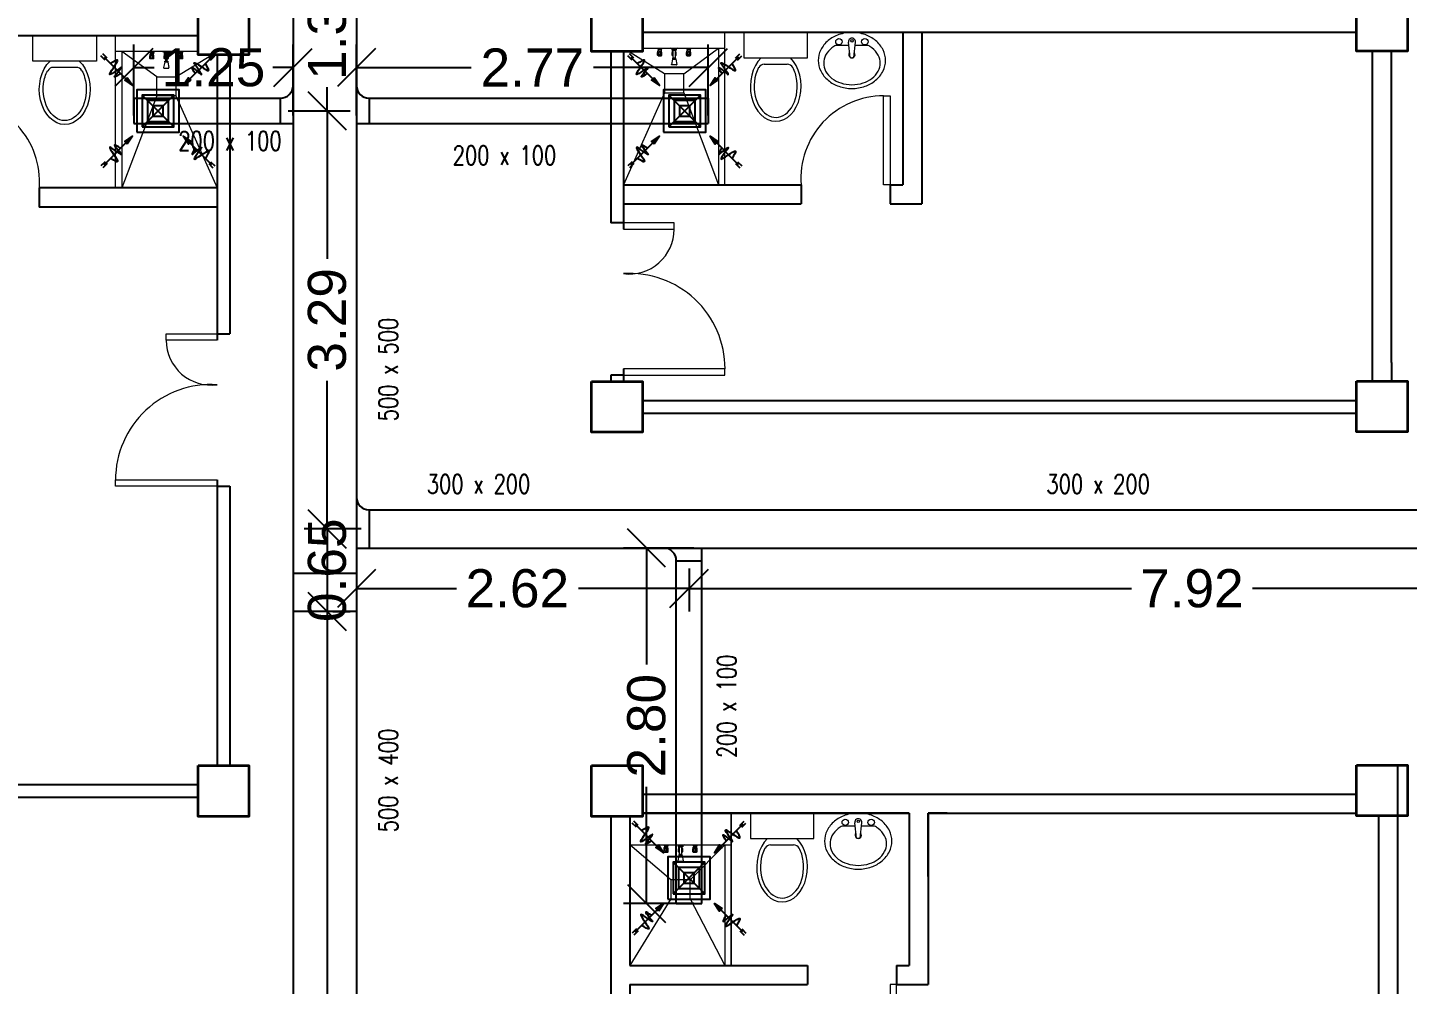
# Model space of a CAD drawing. Header units: millimetres. Extents: x 3 to 434, y 1 to 233.
# Drawn here: x 366.85 to 377.72, y 124.66 to 132.2 of the extents above; entities that cross this region are included whole.
import ezdxf

# ---------------------------------------------------------------- set-up
doc = ezdxf.new("R2010")
doc.units = ezdxf.units.MM
doc.header["$MEASUREMENT"] = 0
for name, color, linetype in [('AIR', 7, 'Continuous'), ('AIR-00', 8, 'Continuous'), ('AIR-03', 30, 'Continuous'), ('dimen', 7, 'Continuous'), ('ducting label', 7, 'Continuous'), ('exhaust', 1, 'Continuous')]:
    doc.layers.add(name, color=color, linetype=linetype)
doc.styles.add('Arch-Dim', font='simplex.shx', dxfattribs={"width": 0.75})
doc.styles.get("Standard").update_dxf_attribs({"font": 'arial.ttf'})
doc.dimstyles.new('Copy of dimension', dxfattribs={"dimtxt": 0.3, "dimasz": 0.3, "dimexe": 0.18, "dimexo": 0.0625, "dimgap": 0.09, "dimtad": 0, "dimzin": 0, "dimdsep": 46, "dimtxsty": 'Standard', "dimblk": 'OBLIQUE', "dimcen": 0.09, "dimclrd": 256, "dimclre": 256, "dimclrt": 256, "dimadec": 0, "dimazin": 0, "dimtfac": 1, "dimtofl": 0, "dimtmove": 0, "dimatfit": 3, "dimldrblk": 'OBLIQUE', "dimfxl": 1, "dimtolj": 1, "dimtzin": 0, "dimarcsym": 0})

# ---------------------------------------------------------------- blocks, each defined once
blk = doc.blocks.new('GRILL-C-IN')
at = {"layer": 'AIR-00', "ltscale": 3}
for p, q in [((-0.601, 0.623), (-0.651, 0.674)), ((0.601, 0.623), (0.651, 0.674)), ((-0.623, 0.601), (-0.674, 0.651)), ((-0.637, 0.637), (-0.3, 0.3)), ((0.637, 0.637), (0.3, 0.3)), ((0.623, 0.601), (0.674, 0.651)), ((-0.637, -0.637), (-0.3, -0.3)), ((0.637, -0.637), (0.3, -0.3)), ((-0.623, -0.601), (-0.674, -0.651)), ((-0.601, -0.623), (-0.651, -0.674)), ((0.601, -0.623), (0.651, -0.674)), ((0.623, -0.601), (0.674, -0.651))]:
    blk.add_line(p, q, dxfattribs=at)
at = {"layer": 'AIR-00', "color": 50}
for p, q in [((-0.188, 0.187), (0.187, -0.188)), ((0.187, 0.187), (-0.188, -0.188))]:
    blk.add_line(p, q, dxfattribs=at)
at = {"layer": 'AIR-00', "ltscale": 3}
for points in [[(-0.362, 0.393), (-0.393, 0.362), (-0.3, 0.3)], [(0.393, 0.362), (0.362, 0.393), (0.3, 0.3)], [(-0.362, -0.393), (-0.393, -0.362), (-0.3, -0.3)], [(0.393, -0.362), (0.362, -0.393), (0.3, -0.3)]]:
    blk.add_lwpolyline(points, close=True, dxfattribs=at)
at = {"layer": 'AIR-00', "color": 50}
for points in [[(-0.188, -0.188), (0.187, -0.188), (0.187, 0.187), (-0.188, 0.187)], [(-0.125, -0.125), (0.125, -0.125), (0.125, 0.125), (-0.125, 0.125)], [(-0.062, -0.062), (0.062, -0.062), (0.062, 0.062), (-0.062, 0.062)]]:
    blk.add_lwpolyline(points, close=True, dxfattribs=at)
at = {"layer": 'AIR-00', "ltscale": 3}
for points in [[(-0.441, 0.441), (-0.512, 0.404), (-0.432, 0.514), (-0.568, 0.43), (-0.477, 0.6), (-0.561, 0.561)], [(0.441, 0.441), (0.404, 0.512), (0.514, 0.432), (0.43, 0.568), (0.6, 0.477), (0.561, 0.561)], [(-0.441, -0.441), (-0.512, -0.404), (-0.432, -0.514), (-0.568, -0.43), (-0.477, -0.6), (-0.561, -0.561)], [(0.441, -0.441), (0.404, -0.512), (0.514, -0.432), (0.43, -0.568), (0.6, -0.477), (0.561, -0.561)]]:
    blk.add_spline(points, degree=3, dxfattribs=at)
for points in [[(-0.3, 0.3), (-0.362, 0.393), (-0.393, 0.362)], [(0.3, 0.3), (0.393, 0.362), (0.362, 0.393)], [(-0.3, -0.3), (-0.362, -0.393), (-0.393, -0.362)], [(0.3, -0.3), (0.393, -0.362), (0.362, -0.393)]]:
    blk.add_solid(points, dxfattribs=at)
at = {"layer": 'AIR-03', "color": 6}
blk.add_lwpolyline([(-0.25, -0.25), (0.25, -0.25), (0.25, 0.25), (-0.25, 0.25)], close=True, dxfattribs=at)
blk = doc.blocks.new('_Oblique')
at = {"color": 0, "linetype": 'ByBlock', "lineweight": -2}
blk.add_line((-0.5, -0.5), (0.5, 0.5), dxfattribs=at)
blk = doc.blocks.new('*D112')
at = {"layer": 'Defpoints', "color": 0, "transparency": 16777216}
for p in [(368.841, 132.847), (368.841, 131.543), (369.21, 131.543)]:
    blk.add_point(p, dxfattribs=at)
at = {"layer": 'dimen', "lineweight": -2, "transparency": 16777216}
for p, q in [((368.904, 132.847), (369.39, 132.847)), ((369.21, 132.847), (369.21, 132.66)), ((369.21, 131.543), (369.21, 131.73)), ((368.904, 131.543), (369.39, 131.543))]:
    blk.add_line(p, q, dxfattribs=at)
at = {"layer": 'dimen', "lineweight": -2, "transparency": 16777216, "xscale": 0.3, "yscale": 0.3, "zscale": 0.3}
for p, rotation in [((369.21, 132.847), 90), ((369.21, 131.543), 270)]:
    blk.add_blockref('_Oblique', p, dxfattribs=dict(at, rotation=rotation))
at = {"layer": 'dimen', "transparency": 16777216, "insert": (369.21, 132.195), "char_height": 0.3, "attachment_point": 5, "rotation": 90}
blk.add_mtext('\\A1;1.30', dxfattribs=at)
blk = doc.blocks.new('*D115')
at = {"layer": 'Defpoints', "color": 0, "transparency": 16777216}
for p in [(367.688, 131.885), (367.688, 131.443), (368.941, 131.443)]:
    blk.add_point(p, dxfattribs=at)
at = {"layer": 'dimen', "lineweight": -2, "transparency": 16777216}
for p, q in [((367.688, 131.506), (367.688, 132.065)), ((368.941, 131.506), (368.941, 132.065)), ((367.688, 131.885), (367.848, 131.885)), ((368.941, 131.885), (368.781, 131.885))]:
    blk.add_line(p, q, dxfattribs=at)
at = {"layer": 'dimen', "lineweight": -2, "transparency": 16777216, "xscale": 0.3, "yscale": 0.3, "zscale": 0.3, "rotation": 180}
blk.add_blockref('_Oblique', (367.688, 131.885), dxfattribs=at)
at = {"layer": 'dimen', "lineweight": -2, "transparency": 16777216, "xscale": 0.3, "yscale": 0.3, "zscale": 0.3}
blk.add_blockref('_Oblique', (368.941, 131.885), dxfattribs=at)
at = {"layer": 'dimen', "transparency": 16777216, "insert": (368.315, 131.885), "char_height": 0.3, "attachment_point": 5}
blk.add_mtext('\\A1;1.25', dxfattribs=at)
blk = doc.blocks.new('*D116')
at = {"layer": 'Defpoints', "color": 0, "transparency": 16777216}
for p in [(372.212, 131.885), (369.441, 131.443), (372.212, 131.443)]:
    blk.add_point(p, dxfattribs=at)
at = {"layer": 'dimen', "lineweight": -2, "transparency": 16777216}
for p, q in [((369.441, 131.506), (369.441, 132.065)), ((372.212, 131.506), (372.212, 132.065)), ((369.441, 131.885), (370.344, 131.885)), ((372.212, 131.885), (371.309, 131.885))]:
    blk.add_line(p, q, dxfattribs=at)
at = {"layer": 'dimen', "lineweight": -2, "transparency": 16777216, "xscale": 0.3, "yscale": 0.3, "zscale": 0.3, "rotation": 180}
blk.add_blockref('_Oblique', (369.441, 131.885), dxfattribs=at)
at = {"layer": 'dimen', "lineweight": -2, "transparency": 16777216, "xscale": 0.3, "yscale": 0.3, "zscale": 0.3}
blk.add_blockref('_Oblique', (372.212, 131.885), dxfattribs=at)
at = {"layer": 'dimen', "transparency": 16777216, "insert": (370.826, 131.885), "char_height": 0.3, "attachment_point": 5}
blk.add_mtext('\\A1;2.77', dxfattribs=at)
blk = doc.blocks.new('*D117')
at = {"layer": 'Defpoints', "color": 0, "transparency": 16777216}
for p in [(368.841, 131.543), (369.21, 128.25), (369.541, 128.25)]:
    blk.add_point(p, dxfattribs=at)
at = {"layer": 'dimen', "lineweight": -2, "transparency": 16777216}
for p, q in [((368.904, 131.543), (369.39, 131.543)), ((369.21, 131.543), (369.21, 130.377)), ((369.21, 128.25), (369.21, 129.417)), ((369.479, 128.25), (369.03, 128.25))]:
    blk.add_line(p, q, dxfattribs=at)
at = {"layer": 'dimen', "lineweight": -2, "transparency": 16777216, "xscale": 0.3, "yscale": 0.3, "zscale": 0.3}
for p, rotation in [((369.21, 131.543), 90), ((369.21, 128.25), 270)]:
    blk.add_blockref('_Oblique', p, dxfattribs=dict(at, rotation=rotation))
at = {"layer": 'dimen', "transparency": 16777216, "insert": (369.21, 129.897), "char_height": 0.3, "attachment_point": 5, "rotation": 90}
blk.add_mtext('\\A1;3.29', dxfattribs=at)
blk = doc.blocks.new('*D118')
at = {"layer": 'Defpoints', "color": 0, "transparency": 16777216}
for p in [(369.541, 128.25), (369.191, 127.6), (369.21, 127.6)]:
    blk.add_point(p, dxfattribs=at)
at = {"layer": 'dimen', "lineweight": -2, "transparency": 16777216}
for p, q in [((369.479, 128.25), (369.03, 128.25)), ((369.21, 128.25), (369.21, 127.6)), ((369.254, 127.6), (369.39, 127.6))]:
    blk.add_line(p, q, dxfattribs=at)
at = {"layer": 'dimen', "lineweight": -2, "transparency": 16777216, "xscale": 0.3, "yscale": 0.3, "zscale": 0.3}
for p, rotation in [((369.21, 128.25), 90), ((369.21, 127.6), 270)]:
    blk.add_blockref('_Oblique', p, dxfattribs=dict(at, rotation=rotation))
at = {"layer": 'dimen', "transparency": 16777216, "insert": (369.21, 127.925), "char_height": 0.3, "attachment_point": 5, "rotation": 90}
blk.add_mtext('\\A1;0.65', dxfattribs=at)
blk = doc.blocks.new('*D119')
at = {"layer": 'Defpoints', "color": 0, "transparency": 16777216}
for p in [(369.441, 127.6), (369.21, 108.564), (369.541, 108.564)]:
    blk.add_point(p, dxfattribs=at)
at = {"layer": 'dimen', "lineweight": -2, "transparency": 16777216}
for p, q in [((369.379, 127.6), (369.03, 127.6)), ((369.21, 127.6), (369.21, 118.664)), ((369.21, 108.564), (369.21, 117.501)), ((369.479, 108.564), (369.03, 108.564))]:
    blk.add_line(p, q, dxfattribs=at)
at = {"layer": 'dimen', "lineweight": -2, "transparency": 16777216, "xscale": 0.3, "yscale": 0.3, "zscale": 0.3}
for p, rotation in [((369.21, 127.6), 90), ((369.21, 108.564), 270)]:
    blk.add_blockref('_Oblique', p, dxfattribs=dict(at, rotation=rotation))
at = {"layer": 'dimen', "transparency": 16777216, "insert": (369.21, 118.082), "char_height": 0.3, "attachment_point": 5, "rotation": 90}
blk.add_mtext('\\A1;19.04', dxfattribs=at)
blk = doc.blocks.new('*D162')
at = {"layer": 'Defpoints', "color": 0, "transparency": 16777216}
for p in [(369.441, 128.1), (372.06, 128), (372.06, 127.781)]:
    blk.add_point(p, dxfattribs=at)
at = {"layer": 'dimen', "lineweight": -2, "transparency": 16777216}
for p, q in [((369.441, 128.038), (369.441, 127.601)), ((372.06, 127.938), (372.06, 127.601)), ((369.441, 127.781), (370.228, 127.781)), ((372.06, 127.781), (371.189, 127.781))]:
    blk.add_line(p, q, dxfattribs=at)
at = {"layer": 'dimen', "lineweight": -2, "transparency": 16777216, "xscale": 0.3, "yscale": 0.3, "zscale": 0.3, "rotation": 180}
blk.add_blockref('_Oblique', (369.441, 127.781), dxfattribs=at)
at = {"layer": 'dimen', "lineweight": -2, "transparency": 16777216, "xscale": 0.3, "yscale": 0.3, "zscale": 0.3}
blk.add_blockref('_Oblique', (372.06, 127.781), dxfattribs=at)
at = {"layer": 'dimen', "transparency": 16777216, "insert": (370.708, 127.781), "char_height": 0.3, "attachment_point": 5}
blk.add_mtext('\\A1;2.62', dxfattribs=at)
blk = doc.blocks.new('*D163')
at = {"layer": 'Defpoints', "color": 0, "transparency": 16777216}
for p in [(379.983, 128.5), (372.06, 128), (379.983, 127.781)]:
    blk.add_point(p, dxfattribs=at)
at = {"layer": 'dimen', "lineweight": -2, "transparency": 16777216}
for p, q in [((379.983, 128.438), (379.983, 127.601)), ((372.06, 127.938), (372.06, 127.601)), ((372.06, 127.781), (375.545, 127.781)), ((379.983, 127.781), (376.498, 127.781))]:
    blk.add_line(p, q, dxfattribs=at)
at = {"layer": 'dimen', "lineweight": -2, "transparency": 16777216, "xscale": 0.3, "yscale": 0.3, "zscale": 0.3, "rotation": 180}
blk.add_blockref('_Oblique', (372.06, 127.781), dxfattribs=at)
at = {"layer": 'dimen', "lineweight": -2, "transparency": 16777216, "xscale": 0.3, "yscale": 0.3, "zscale": 0.3}
blk.add_blockref('_Oblique', (379.983, 127.781), dxfattribs=at)
at = {"layer": 'dimen', "transparency": 16777216, "insert": (376.021, 127.781), "char_height": 0.3, "attachment_point": 5}
blk.add_mtext('\\A1;7.92', dxfattribs=at)
blk = doc.blocks.new('*D177')
at = {"layer": 'Defpoints', "color": 0, "transparency": 16777216}
for p in [(371.725, 128.1), (372.16, 128.1), (372.16, 125.3)]:
    blk.add_point(p, dxfattribs=at)
at = {"layer": 'dimen', "lineweight": -2, "transparency": 16777216}
for p, q in [((372.097, 128.1), (371.545, 128.1)), ((371.725, 128.1), (371.725, 127.182)), ((371.725, 125.3), (371.725, 126.218)), ((372.097, 125.3), (371.545, 125.3))]:
    blk.add_line(p, q, dxfattribs=at)
at = {"layer": 'dimen', "lineweight": -2, "transparency": 16777216, "xscale": 0.3, "yscale": 0.3, "zscale": 0.3}
for p, rotation in [((371.725, 128.1), 90), ((371.725, 125.3), 270)]:
    blk.add_blockref('_Oblique', p, dxfattribs=dict(at, rotation=rotation))
at = {"layer": 'dimen', "transparency": 16777216, "insert": (371.725, 126.7), "char_height": 0.3, "attachment_point": 5, "rotation": 90}
blk.add_mtext('\\A1;2.80', dxfattribs=at)

msp = doc.modelspace()

# ---------------------------------------------------------------- linework, layer by layer
at = {"color": 8, "linetype": 'ByBlock', "lineweight": 25}
for p, q in [((377.318, 132.162), (371.693, 132.162)), ((365.343, 132.136), (368.193, 132.136)), ((368.343, 131.986), (368.343, 129.736)), ((368.443, 131.986), (368.443, 129.786)), ((371.443, 132.012), (371.443, 130.661)), ((371.543, 132.012), (371.543, 130.611)), ((377.443, 129.414), (377.443, 132.014)), ((377.443, 129.562), (377.443, 132.014)), ((377.593, 129.562), (377.593, 132.014)), ((366.943, 130.936), (366.943, 130.786)), ((371.543, 130.661), (371.443, 130.661)), ((368.343, 129.786), (368.443, 129.786)), ((377.593, 129.562), (377.593, 129.414)), ((371.443, 129.461), (371.443, 129.412)), ((371.543, 129.461), (371.443, 129.461)), ((371.543, 129.511), (371.543, 129.412)), ((371.693, 129.262), (377.318, 129.262)), ((371.693, 129.162), (377.318, 129.162)), ((368.343, 128.636), (368.343, 126.386)), ((368.343, 128.586), (368.443, 128.586)), ((368.443, 128.586), (368.443, 126.386)), ((377.643, 120.414), (377.643, 126.389)), ((365.343, 126.236), (368.193, 126.236)), ((365.343, 126.136), (368.193, 126.136)), ((371.693, 126.162), (377.318, 126.162)), ((371.443, 125.986), (371.443, 121.861)), ((371.593, 125.986), (371.593, 124.812)), ((371.593, 125.986), (371.593, 124.812)), ((371.693, 126.012), (373.793, 126.012)), ((373.793, 126.012), (371.693, 126.012)), ((373.793, 126.012), (371.693, 126.012)), ((373.943, 126.012), (377.318, 126.012)), ((374.093, 126.012), (373.943, 126.012)), ((377.493, 120.411), (377.493, 125.989)), ((371.593, 125.862), (371.593, 124.812)), ((371.593, 124.662), (371.593, 121.861))]:
    msp.add_line(p, q, dxfattribs=at)
at = {"color": 8, "lineweight": 9}
for p, q in [((372.493, 132.161), (372.493, 131.961)), ((372.993, 132.161), (372.493, 132.161)), ((372.993, 131.961), (372.993, 132.161)), ((366.893, 131.936), (366.893, 132.136)), ((366.893, 132.136), (367.393, 132.136)), ((367.393, 132.136), (367.393, 131.936)), ((373.329, 131.964), (373.315, 132.085)), ((373.358, 131.964), (373.371, 132.085)), ((367.393, 131.936), (366.893, 131.936)), ((367.812, 132.011), (367.812, 132.011)), ((367.812, 132.011), (367.816, 132.004)), ((367.847, 132.011), (367.812, 132.011)), ((367.847, 132.011), (367.812, 132.011)), ((367.813, 131.978), (367.815, 131.982)), ((367.813, 131.956), (367.813, 131.978)), ((367.816, 131.954), (367.813, 131.956)), ((367.846, 131.956), (367.813, 131.956)), ((367.815, 131.99), (367.816, 131.992)), ((367.815, 131.984), (367.815, 131.99)), ((367.843, 131.99), (367.815, 131.99)), ((367.843, 132.004), (367.816, 132.004)), ((367.843, 131.992), (367.816, 131.992)), ((367.816, 131.978), (367.824, 131.978)), ((367.816, 131.965), (367.816, 131.977)), ((367.816, 131.953), (367.816, 131.954)), ((367.843, 131.954), (367.816, 131.954)), ((367.843, 131.953), (367.816, 131.953)), ((367.818, 132.004), (367.818, 131.992)), ((367.823, 131.965), (367.823, 131.977)), ((367.843, 131.978), (367.835, 131.978)), ((367.836, 131.965), (367.836, 131.977)), ((367.841, 132.004), (367.841, 131.992)), ((367.847, 132.011), (367.843, 132.004)), ((367.843, 131.99), (367.843, 131.992)), ((367.843, 131.984), (367.843, 131.99)), ((367.843, 131.965), (367.843, 131.977)), ((367.843, 131.954), (367.846, 131.956)), ((367.843, 131.953), (367.843, 131.954)), ((367.846, 131.978), (367.844, 131.982)), ((367.846, 131.956), (367.846, 131.978)), ((367.847, 132.011), (367.847, 132.011)), ((367.914, 132.011), (367.926, 132.006)), ((367.972, 132.011), (367.914, 132.011)), ((367.926, 132.006), (367.96, 132.006)), ((367.96, 132.006), (367.926, 132.006)), ((367.926, 132.006), (367.926, 131.996)), ((367.926, 131.996), (367.96, 131.996)), ((367.926, 131.978), (367.929, 131.982)), ((367.926, 131.956), (367.926, 131.978)), ((367.936, 131.956), (367.926, 131.956)), ((367.93, 131.954), (367.926, 131.956)), ((367.929, 131.99), (367.93, 131.992)), ((367.936, 131.99), (367.929, 131.99)), ((367.929, 131.984), (367.929, 131.99)), ((367.936, 131.992), (367.93, 131.992)), ((367.93, 131.978), (367.936, 131.978)), ((367.93, 131.965), (367.93, 131.977)), ((367.936, 131.954), (367.93, 131.954)), ((367.93, 131.953), (367.93, 131.954)), ((367.936, 131.953), (367.93, 131.953)), ((367.931, 131.926), (367.931, 131.934)), ((367.931, 131.934), (367.955, 131.934)), ((367.932, 131.996), (367.932, 131.992)), ((367.936, 131.996), (367.936, 131.934)), ((367.951, 131.996), (367.936, 131.996)), ((367.951, 131.934), (367.951, 131.996)), ((367.956, 131.992), (367.951, 131.992)), ((367.957, 131.99), (367.951, 131.99)), ((367.956, 131.978), (367.951, 131.978)), ((367.96, 131.956), (367.951, 131.956)), ((367.956, 131.954), (367.951, 131.954)), ((367.956, 131.953), (367.951, 131.953)), ((367.954, 131.996), (367.954, 131.992)), ((367.955, 131.934), (367.955, 131.926)), ((367.957, 131.99), (367.956, 131.992)), ((367.956, 131.965), (367.956, 131.977)), ((367.956, 131.954), (367.96, 131.956)), ((367.956, 131.953), (367.956, 131.954)), ((367.957, 131.984), (367.957, 131.99)), ((367.96, 131.978), (367.958, 131.982)), ((367.96, 132.006), (367.972, 132.011)), ((367.96, 131.996), (367.96, 132.006)), ((367.96, 131.956), (367.96, 131.978)), ((368.074, 132.011), (368.04, 132.011)), ((368.074, 132.011), (368.04, 132.011)), ((368.04, 132.011), (368.043, 132.004)), ((368.04, 132.011), (368.04, 132.011)), ((368.04, 131.978), (368.042, 131.982)), ((368.04, 131.956), (368.04, 131.978)), ((368.073, 131.956), (368.04, 131.956)), ((368.044, 131.954), (368.04, 131.956)), ((368.07, 132.004), (368.043, 132.004)), ((368.043, 131.99), (368.043, 131.992)), ((368.07, 131.992), (368.043, 131.992)), ((368.071, 131.99), (368.043, 131.99)), ((368.043, 131.984), (368.043, 131.99)), ((368.044, 131.978), (368.051, 131.978)), ((368.044, 131.965), (368.044, 131.977)), ((368.07, 131.954), (368.044, 131.954)), ((368.044, 131.953), (368.044, 131.954)), ((368.07, 131.953), (368.044, 131.953)), ((368.045, 132.004), (368.045, 131.992)), ((368.051, 131.965), (368.051, 131.977)), ((368.07, 131.978), (368.063, 131.978)), ((368.063, 131.965), (368.063, 131.977)), ((368.068, 132.004), (368.068, 131.992)), ((368.074, 132.011), (368.07, 132.004)), ((368.071, 131.99), (368.07, 131.992)), ((368.07, 131.965), (368.07, 131.977)), ((368.07, 131.954), (368.073, 131.956)), ((368.07, 131.953), (368.07, 131.954)), ((368.071, 131.984), (368.071, 131.99)), ((368.073, 131.978), (368.071, 131.982)), ((368.073, 131.956), (368.073, 131.978)), ((368.074, 132.011), (368.074, 132.011)), ((371.812, 132.036), (371.847, 132.036)), ((371.812, 132.036), (371.847, 132.036)), ((371.812, 132.036), (371.816, 132.029)), ((371.812, 132.036), (371.812, 132.036)), ((371.813, 132.003), (371.815, 132.007)), ((371.813, 131.981), (371.813, 132.003)), ((371.813, 131.981), (371.846, 131.981)), ((371.816, 131.979), (371.813, 131.981)), ((371.815, 132.015), (371.816, 132.017)), ((371.815, 132.015), (371.843, 132.015)), ((371.815, 132.009), (371.815, 132.015)), ((371.816, 132.029), (371.843, 132.029)), ((371.816, 132.017), (371.843, 132.017)), ((371.816, 132.003), (371.824, 132.003)), ((371.816, 131.99), (371.816, 132.002)), ((371.816, 131.979), (371.843, 131.979)), ((371.816, 131.978), (371.816, 131.979)), ((371.816, 131.978), (371.843, 131.978)), ((371.818, 132.029), (371.818, 132.017)), ((371.823, 131.99), (371.823, 132.002)), ((371.843, 132.003), (371.835, 132.003)), ((371.836, 131.99), (371.836, 132.002)), ((371.841, 132.029), (371.841, 132.017)), ((371.847, 132.036), (371.843, 132.029)), ((371.843, 132.015), (371.843, 132.017)), ((371.843, 132.009), (371.843, 132.015)), ((371.843, 131.99), (371.843, 132.002)), ((371.843, 131.979), (371.846, 131.981)), ((371.843, 131.978), (371.843, 131.979)), ((371.846, 132.003), (371.844, 132.007)), ((371.846, 131.981), (371.846, 132.003)), ((371.847, 132.036), (371.847, 132.036)), ((371.926, 132.031), (371.914, 132.036)), ((371.914, 132.036), (371.972, 132.036)), ((371.931, 131.951), (371.922, 131.909)), ((371.96, 132.031), (371.926, 132.031)), ((371.926, 132.021), (371.926, 132.031)), ((371.926, 132.031), (371.96, 132.031)), ((371.96, 132.021), (371.926, 132.021)), ((371.926, 132.003), (371.929, 132.007)), ((371.926, 131.981), (371.926, 132.003)), ((371.926, 131.981), (371.936, 131.981)), ((371.93, 131.979), (371.926, 131.981)), ((371.929, 132.015), (371.93, 132.017)), ((371.929, 132.015), (371.936, 132.015)), ((371.929, 132.009), (371.929, 132.015)), ((371.93, 132.017), (371.936, 132.017)), ((371.93, 132.003), (371.936, 132.003)), ((371.93, 131.99), (371.93, 132.002)), ((371.93, 131.979), (371.936, 131.979)), ((371.93, 131.978), (371.93, 131.979)), ((371.93, 131.978), (371.936, 131.978)), ((371.931, 131.959), (371.931, 131.951)), ((371.955, 131.959), (371.931, 131.959)), ((371.931, 131.951), (371.955, 131.951)), ((371.931, 131.951), (371.955, 131.951)), ((371.932, 132.021), (371.932, 132.017)), ((371.936, 131.959), (371.936, 132.021)), ((371.936, 132.021), (371.951, 132.021)), ((371.951, 132.021), (371.951, 131.959)), ((371.951, 132.017), (371.956, 132.017)), ((371.951, 132.015), (371.957, 132.015)), ((371.956, 132.003), (371.951, 132.003)), ((371.951, 131.981), (371.96, 131.981)), ((371.951, 131.979), (371.956, 131.979)), ((371.951, 131.978), (371.956, 131.978)), ((371.954, 132.021), (371.954, 132.017)), ((371.955, 131.951), (371.955, 131.959)), ((371.955, 131.951), (371.964, 131.909)), ((371.957, 132.015), (371.956, 132.017)), ((371.956, 131.99), (371.956, 132.002)), ((371.956, 131.979), (371.96, 131.981)), ((371.956, 131.978), (371.956, 131.979)), ((371.957, 132.009), (371.957, 132.015)), ((371.96, 132.003), (371.958, 132.007)), ((371.972, 132.036), (371.96, 132.031)), ((371.96, 132.031), (371.96, 132.021)), ((371.96, 131.981), (371.96, 132.003)), ((372.04, 132.036), (372.04, 132.036)), ((372.04, 132.036), (372.043, 132.029)), ((372.04, 132.036), (372.074, 132.036)), ((372.04, 132.036), (372.074, 132.036)), ((372.04, 132.003), (372.042, 132.007)), ((372.04, 131.981), (372.04, 132.003)), ((372.044, 131.979), (372.04, 131.981)), ((372.04, 131.981), (372.073, 131.981)), ((372.043, 132.029), (372.07, 132.029)), ((372.043, 132.017), (372.07, 132.017)), ((372.043, 132.015), (372.043, 132.017)), ((372.043, 132.009), (372.043, 132.015)), ((372.043, 132.015), (372.071, 132.015)), ((372.044, 132.003), (372.051, 132.003)), ((372.044, 131.99), (372.044, 132.002)), ((372.044, 131.978), (372.044, 131.979)), ((372.044, 131.979), (372.07, 131.979)), ((372.044, 131.978), (372.07, 131.978)), ((372.045, 132.029), (372.045, 132.017)), ((372.051, 131.99), (372.051, 132.002)), ((372.07, 132.003), (372.063, 132.003)), ((372.063, 131.99), (372.063, 132.002)), ((372.068, 132.029), (372.068, 132.017)), ((372.074, 132.036), (372.07, 132.029)), ((372.071, 132.015), (372.07, 132.017)), ((372.07, 131.99), (372.07, 132.002)), ((372.07, 131.979), (372.073, 131.981)), ((372.07, 131.978), (372.07, 131.979)), ((372.071, 132.009), (372.071, 132.015)), ((372.073, 132.003), (372.071, 132.007)), ((372.073, 131.981), (372.073, 132.003)), ((372.074, 132.036), (372.074, 132.036)), ((372.493, 131.961), (372.993, 131.961)), ((367.234, 131.886), (367.053, 131.886)), ((367.931, 131.926), (367.922, 131.884)), ((367.924, 131.88), (367.962, 131.88)), ((367.955, 131.926), (367.931, 131.926)), ((367.955, 131.926), (367.931, 131.926)), ((367.955, 131.926), (367.964, 131.884)), ((371.962, 131.905), (371.924, 131.905)), ((372.653, 131.911), (372.833, 131.911)), ((372.543, 126.012), (372.543, 125.812)), ((373.043, 126.012), (372.543, 126.012)), ((373.043, 125.812), (373.043, 126.012)), ((373.379, 125.814), (373.365, 125.936)), ((373.408, 125.814), (373.421, 125.936)), ((371.862, 125.762), (371.897, 125.762)), ((371.862, 125.762), (371.897, 125.762)), ((371.862, 125.762), (371.866, 125.755)), ((371.862, 125.762), (371.862, 125.762)), ((371.865, 125.741), (371.866, 125.743)), ((371.865, 125.741), (371.893, 125.741)), ((371.865, 125.735), (371.865, 125.741)), ((371.866, 125.755), (371.893, 125.755)), ((371.866, 125.743), (371.893, 125.743)), ((371.868, 125.755), (371.868, 125.743)), ((371.891, 125.755), (371.891, 125.743)), ((371.897, 125.762), (371.893, 125.755)), ((371.893, 125.741), (371.893, 125.743)), ((371.893, 125.735), (371.893, 125.741)), ((371.897, 125.762), (371.897, 125.762)), ((371.976, 125.757), (371.964, 125.762)), ((371.964, 125.762), (372.022, 125.762)), ((372.01, 125.757), (371.976, 125.757)), ((371.976, 125.747), (371.976, 125.757)), ((371.976, 125.757), (372.01, 125.757)), ((372.01, 125.747), (371.976, 125.747)), ((371.979, 125.741), (371.98, 125.743)), ((371.979, 125.741), (371.986, 125.741)), ((371.979, 125.735), (371.979, 125.741)), ((371.98, 125.743), (371.986, 125.743)), ((371.982, 125.747), (371.982, 125.743)), ((371.986, 125.685), (371.986, 125.747)), ((371.986, 125.747), (372.001, 125.747)), ((372.001, 125.747), (372.001, 125.685)), ((372.001, 125.743), (372.006, 125.743)), ((372.001, 125.741), (372.007, 125.741)), ((372.004, 125.747), (372.004, 125.743)), ((372.007, 125.741), (372.006, 125.743)), ((372.007, 125.735), (372.007, 125.741)), ((372.022, 125.762), (372.01, 125.757)), ((372.01, 125.757), (372.01, 125.747)), ((372.09, 125.762), (372.09, 125.762)), ((372.09, 125.762), (372.093, 125.755)), ((372.09, 125.762), (372.124, 125.762)), ((372.09, 125.762), (372.124, 125.762)), ((372.093, 125.755), (372.12, 125.755)), ((372.093, 125.743), (372.12, 125.743)), ((372.093, 125.741), (372.093, 125.743)), ((372.093, 125.735), (372.093, 125.741)), ((372.093, 125.741), (372.121, 125.741)), ((372.095, 125.755), (372.095, 125.743)), ((372.118, 125.755), (372.118, 125.743)), ((372.124, 125.762), (372.12, 125.755)), ((372.121, 125.741), (372.12, 125.743)), ((372.121, 125.735), (372.121, 125.741)), ((372.124, 125.762), (372.124, 125.762)), ((372.543, 125.812), (373.043, 125.812)), ((372.703, 125.762), (372.883, 125.762)), ((371.863, 125.729), (371.865, 125.733)), ((371.863, 125.707), (371.863, 125.729)), ((371.863, 125.707), (371.896, 125.707)), ((371.866, 125.705), (371.863, 125.707)), ((371.866, 125.729), (371.874, 125.729)), ((371.866, 125.716), (371.866, 125.728)), ((371.866, 125.705), (371.893, 125.705)), ((371.866, 125.704), (371.866, 125.705)), ((371.866, 125.704), (371.893, 125.704)), ((371.873, 125.716), (371.873, 125.728)), ((371.893, 125.729), (371.885, 125.729)), ((371.886, 125.716), (371.886, 125.728)), ((371.893, 125.716), (371.893, 125.728)), ((371.893, 125.705), (371.896, 125.707)), ((371.893, 125.704), (371.893, 125.705)), ((371.896, 125.729), (371.894, 125.733)), ((371.896, 125.707), (371.896, 125.729)), ((371.981, 125.677), (371.972, 125.635)), ((372.012, 125.63), (371.974, 125.63)), ((371.976, 125.729), (371.979, 125.733)), ((371.976, 125.707), (371.976, 125.729)), ((371.976, 125.707), (371.986, 125.707)), ((371.98, 125.705), (371.976, 125.707)), ((371.98, 125.729), (371.986, 125.729)), ((371.98, 125.716), (371.98, 125.728)), ((371.98, 125.705), (371.986, 125.705)), ((371.98, 125.704), (371.98, 125.705)), ((371.98, 125.704), (371.986, 125.704)), ((371.981, 125.685), (371.981, 125.677)), ((372.005, 125.685), (371.981, 125.685)), ((371.981, 125.677), (372.005, 125.677)), ((371.981, 125.677), (372.005, 125.677)), ((372.006, 125.729), (372.001, 125.729)), ((372.001, 125.707), (372.01, 125.707)), ((372.001, 125.705), (372.006, 125.705)), ((372.001, 125.704), (372.006, 125.704)), ((372.005, 125.677), (372.005, 125.685)), ((372.005, 125.677), (372.014, 125.635)), ((372.006, 125.716), (372.006, 125.728)), ((372.006, 125.705), (372.01, 125.707)), ((372.006, 125.704), (372.006, 125.705)), ((372.01, 125.729), (372.008, 125.733)), ((372.01, 125.707), (372.01, 125.729)), ((372.09, 125.729), (372.092, 125.733)), ((372.09, 125.707), (372.09, 125.729)), ((372.094, 125.705), (372.09, 125.707)), ((372.09, 125.707), (372.123, 125.707)), ((372.094, 125.729), (372.101, 125.729)), ((372.094, 125.716), (372.094, 125.728)), ((372.094, 125.704), (372.094, 125.705)), ((372.094, 125.705), (372.12, 125.705)), ((372.094, 125.704), (372.12, 125.704)), ((372.101, 125.716), (372.101, 125.728)), ((372.12, 125.729), (372.113, 125.729)), ((372.113, 125.716), (372.113, 125.728)), ((372.12, 125.716), (372.12, 125.728)), ((372.12, 125.705), (372.123, 125.707)), ((372.12, 125.704), (372.12, 125.705)), ((372.123, 125.729), (372.121, 125.733)), ((372.123, 125.707), (372.123, 125.729))]:
    msp.add_line(p, q, dxfattribs=at)
at = {"color": 8, "linetype": 'ByBlock', "lineweight": 25, "ltscale": 0.3}
for p, q in [((373.743, 132.161), (373.743, 130.961)), ((373.893, 132.161), (373.893, 130.811)), ((371.543, 130.961), (372.943, 130.961)), ((372.943, 130.961), (372.943, 130.811)), ((373.643, 130.961), (373.743, 130.961)), ((373.643, 130.961), (373.643, 130.811)), ((368.343, 130.936), (366.943, 130.936)), ((368.343, 130.786), (366.943, 130.786)), ((371.543, 130.811), (372.943, 130.811)), ((373.643, 130.811), (373.893, 130.811)), ((373.793, 126.012), (373.793, 124.812)), ((373.943, 126.012), (373.943, 124.662)), ((371.593, 124.812), (372.993, 124.812)), ((372.993, 124.812), (372.993, 124.662)), ((373.693, 124.812), (373.793, 124.812)), ((373.693, 124.812), (373.693, 124.662)), ((371.593, 124.662), (372.993, 124.662)), ((373.693, 124.662), (373.943, 124.662))]:
    msp.add_line(p, q, dxfattribs=at)
at = {"color": 8, "linetype": 'ByBlock', "lineweight": 9}
for p, q in [((366.143, 132.136), (368.093, 132.136)), ((368.193, 132.011), (367.543, 132.011)), ((371.693, 132.036), (372.343, 132.036)), ((377.443, 129.562), (377.443, 129.414)), ((377.718, 129.312), (377.718, 129.312)), ((377.718, 129.162), (377.718, 129.162)), ((372.393, 125.762), (372.393, 126.012)), ((371.593, 125.762), (372.393, 125.762))]:
    msp.add_line(p, q, dxfattribs=at)
at = {"color": 8, "linetype": 'ByBlock', "lineweight": 9, "ltscale": 0.3}
for p, q in [((367.868, 131.811), (367.593, 132.011)), ((368.018, 131.811), (368.302, 131.986)), ((371.868, 131.836), (371.584, 132.011)), ((372.018, 131.836), (372.293, 132.036)), ((367.868, 131.661), (367.593, 130.936)), ((368.018, 131.661), (368.343, 130.936)), ((371.868, 131.686), (371.543, 130.961)), ((372.018, 131.686), (372.293, 130.961)), ((372.393, 126.012), (372.393, 124.812)), ((371.918, 125.487), (371.593, 125.762)), ((372.068, 125.487), (372.343, 125.762)), ((372.343, 125.762), (372.343, 124.812)), ((371.918, 125.337), (371.593, 124.812)), ((372.068, 125.337), (372.343, 124.812))]:
    msp.add_line(p, q, dxfattribs=at)
at = {"color": 8, "linetype": 'ByBlock', "lineweight": 35}
for points in [[(368.193, 132.386), (368.593, 132.386), (368.593, 131.986), (368.193, 131.986)], [(371.293, 132.412), (371.693, 132.412), (371.693, 132.012), (371.293, 132.012)], [(377.318, 132.414), (377.718, 132.414), (377.718, 132.014), (377.318, 132.014)], [(371.293, 129.412), (371.693, 129.412), (371.693, 129.012), (371.293, 129.012)], [(377.318, 129.414), (377.718, 129.414), (377.718, 129.014), (377.318, 129.014)], [(368.193, 126.386), (368.593, 126.386), (368.593, 125.986), (368.193, 125.986)], [(371.293, 126.386), (371.693, 126.386), (371.693, 125.986), (371.293, 125.986)], [(377.318, 126.389), (377.718, 126.389), (377.718, 125.989), (377.318, 125.989)]]:
    msp.add_lwpolyline(points, close=True, dxfattribs=at)
at = {"color": 8, "linetype": 'ByBlock', "lineweight": 9, "ltscale": 0.3}
for points in [[(372.293, 132.036), (372.293, 130.961), (372.343, 130.961), (372.343, 132.161), (372.343, 132.161)], [(367.593, 132.011), (367.593, 130.936), (367.543, 130.936), (367.543, 132.136), (367.543, 132.136)], [(372.343, 125.762), (372.343, 124.812), (372.393, 124.812), (372.393, 125.762), (372.393, 125.762)]]:
    msp.add_lwpolyline(points, dxfattribs=at)
at = {"color": 8, "lineweight": 9}
for points in [[(373.078, 131.94, 0.11576), (373.097, 131.858, 0.104047), (373.156, 131.784, 0.090875), (373.24, 131.737, 0.083344), (373.343, 131.719, 0.083344), (373.447, 131.737, 0.090875), (373.53, 131.784, 0.104047), (373.589, 131.858, 0.11576), (373.608, 131.94, 0.11576), (373.589, 132.023, 0.104047), (373.53, 132.097, 0.090875), (373.447, 132.144, 0.083344), (373.343, 132.161, 0.083344), (373.24, 132.144, 0.090875), (373.156, 132.097, 0.104047), (373.097, 132.023, 0.11576)], [(373.128, 125.791, 0.11576), (373.147, 125.709, 0.104047), (373.206, 125.635, 0.090875), (373.29, 125.588, 0.083344), (373.393, 125.57, 0.083344), (373.497, 125.588, 0.090875), (373.58, 125.635, 0.104047), (373.639, 125.709, 0.11576), (373.658, 125.791, 0.11576), (373.639, 125.874, 0.104047), (373.58, 125.948, 0.090875), (373.497, 125.995, 0.083344), (373.393, 126.012, 0.083344), (373.29, 125.995, 0.090875), (373.206, 125.948, 0.104047), (373.147, 125.874, 0.11576)]]:
    msp.add_lwpolyline(points, format="xyb", close=True, dxfattribs=at)
for points in [[(373.121, 131.919, 0.124838), (373.136, 131.857, 0.105788), (373.186, 131.799, 0.086697), (373.256, 131.763, 0.076776), (373.343, 131.749, 0.076776), (373.431, 131.763, 0.086697), (373.5, 131.799, 0.105788), (373.55, 131.857, 0.124838), (373.566, 131.919, 0.124838), (373.55, 131.982, 0.105788), (373.5, 132.04, 0.040067), (373.47, 132.059), (373.367, 132.059, 0.040067)], [(373.319, 132.059), (373.216, 132.059, 0.040067), (373.186, 132.04, 0.105788), (373.136, 131.982, 0.124838), (373.121, 131.919, 0.124838)], [(373.171, 125.77, 0.124838), (373.186, 125.708, 0.105788), (373.236, 125.65, 0.086697), (373.306, 125.614, 0.076776), (373.393, 125.6, 0.076776), (373.481, 125.614, 0.086697), (373.55, 125.65, 0.105788), (373.6, 125.708, 0.124838), (373.616, 125.77, 0.124838), (373.6, 125.833, 0.105788), (373.55, 125.891, 0.040067), (373.52, 125.91), (373.417, 125.91, 0.040067)], [(373.369, 125.91), (373.266, 125.91, 0.040067), (373.236, 125.891, 0.105788), (373.186, 125.833, 0.124838), (373.171, 125.77, 0.124838)]]:
    msp.add_lwpolyline(points, format="xyb", dxfattribs=at)
at = {"color": 8, "linetype": 'ByBlock', "lineweight": 9, "ltscale": 0.03}
for points in [[(372.018, 131.836), (371.868, 131.836), (371.868, 131.686), (372.018, 131.686)], [(367.868, 131.811), (368.018, 131.811), (368.018, 131.661), (367.868, 131.661)], [(372.068, 125.487), (371.918, 125.487), (371.918, 125.337), (372.068, 125.337)]]:
    msp.add_lwpolyline(points, close=True, dxfattribs=at)
at = {"color": 8, "lineweight": 13, "ltscale": 0.03}
for points in [[(373.643, 130.961), (373.593, 130.961), (373.593, 131.661), (373.643, 131.661)], [(371.543, 130.661), (371.543, 130.611), (371.943, 130.611), (371.943, 130.661)], [(368.343, 129.786), (368.343, 129.736), (367.943, 129.736), (367.943, 129.786)], [(371.543, 129.511), (371.543, 129.461), (372.343, 129.461), (372.343, 129.511)], [(368.343, 128.636), (368.343, 128.586), (367.543, 128.586), (367.543, 128.636)], [(373.693, 124.662), (373.643, 124.662), (373.643, 123.962), (373.693, 123.962)]]:
    msp.add_lwpolyline(points, close=True, dxfattribs=at)
at = {"color": 8, "linetype": 'ByBlock', "lineweight": 25}
msp.add_lwpolyline([(373.943, 125.512), (373.943, 126.012)], dxfattribs=at)
at = {"color": 8, "lineweight": 9}
for centre, radius in [((373.241, 132.088), 0.0255), ((373.343, 132.095), 0.0095), ((373.445, 132.088), 0.0255), ((373.291, 125.939), 0.0255), ((373.393, 125.946), 0.0095), ((373.495, 125.939), 0.0255)]:
    msp.add_circle(centre, radius, dxfattribs=at)
for centre, radius, start, end in [((373.343, 132.088), 0.028, 353.7545, 186.2455), ((373.343, 131.986), 0.025, 138.7978, 233.6932), ((373.343, 132.057), 0.0948, 261.2026, 278.7974), ((373.343, 131.986), 0.025, 251.3793, 288.6207), ((373.343, 131.986), 0.025, 306.3068, 41.2022), ((367.053, 131.836), 0.05, 90, 151.9916), ((367.234, 131.836), 0.05, 28.1501, 90), ((372.653, 131.861), 0.05, 90, 151.8499), ((372.833, 131.861), 0.05, 28.0084, 90), ((373.393, 125.939), 0.028, 353.7545, 186.2455), ((373.393, 125.837), 0.025, 138.7978, 233.6932), ((373.393, 125.837), 0.025, 306.3068, 41.2022), ((372.703, 125.712), 0.05, 90, 151.8499), ((372.883, 125.712), 0.05, 28.0084, 90), ((373.393, 125.908), 0.0948, 261.2026, 278.7974), ((373.393, 125.837), 0.025, 251.3793, 288.6207)]:
    msp.add_arc(centre, radius, start, end, dxfattribs=at)
at = {"color": 8, "lineweight": 13, "ltscale": 0.03}
for centre, radius, start, end in [((366.293, 130.985), 0.652, 355.7578, 90), ((373.593, 131.01), 0.652, 90, 184.2422), ((371.59, 130.611), 0.353, 262.3719, 0), ((371.592, 129.511), 0.752, 0, 93.6952), ((368.296, 129.736), 0.353, 180, 277.6281), ((368.295, 128.636), 0.752, 86.3048, 180)]:
    msp.add_arc(centre, radius, start, end, dxfattribs=at)
at = {"color": 8, "lineweight": 9, "extrusion": (0, 0, -1)}
msp.add_ellipse((367.143, 131.711), major_axis=(0, 0.275), ratio=0.727273, start_param=0.612555, end_param=5.670631, dxfattribs=at)
at = {"color": 8, "lineweight": 9, "extrusion": (-4.99074e-41, -2.88216e-41, -1)}
for centre, major_axis, start_param, end_param in [((367.804, 131.966), (-0.00896, 0.00896), 2.418785, 3.129871), ((367.801, 131.971), (-0.0118, 0.0118), 1.703115, 1.83534), ((367.812, 131.984), (-0.00268, 0.00268), 2.356082, 2.850023), ((367.813, 131.977), (-0.00268, 0.00268), 1.728443, 2.356082), ((367.827, 131.977), (-0.00268, -0.00268), 0.785286, 1.412925), ((367.834, 131.966), (-0.00738, -0.00738), 6.21008, 6.994878), ((367.834, 131.972), (-0.00887, 0.00887), -0.157871, 0.203142), ((367.829, 131.979), (-0.00268, 0.00268), 0.203142, 1.36743), ((367.829, 131.961), (-0.00268, 0.00268), 3.214474, 4.639283), ((367.825, 131.972), (-0.00887, -0.00887), 2.938226, 3.299239), ((367.825, 131.966), (-0.00738, -0.00738), 4.000472, 4.78527), ((367.832, 131.977), (-0.00268, -0.00268), 3.299239, 3.926878), ((367.847, 131.984), (-0.00268, 0.00268), -1.279452, -0.785511), ((367.858, 131.971), (-0.0118, 0.0118), -0.264769, -0.132543), ((367.846, 131.977), (-0.00268, -0.00268), 0.785286, 1.412925), ((367.855, 131.966), (-0.00896, 0.00896), -1.559299, -0.848214), ((367.917, 131.966), (-0.00896, 0.00896), 2.418785, 3.129871), ((367.915, 131.971), (-0.0118, -0.0118), 3.273911, 3.406137), ((367.925, 131.984), (-0.00268, -0.00268), 3.926878, 4.42082), ((367.926, 131.977), (-0.00268, -0.00268), 3.299239, 3.926878), ((367.96, 131.977), (-0.00268, 0.00268), -0.785511, -0.157871), ((367.969, 131.966), (-0.00896, -0.00896), 0.011497, 0.722582), ((367.961, 131.984), (-0.00268, 0.00268), -1.279452, -0.785511), ((367.971, 131.971), (-0.0118, -0.0118), 1.306028, 1.438253), ((368.031, 131.966), (-0.00896, -0.00896), 3.989582, 4.700667), ((368.039, 131.984), (-0.00268, -0.00268), 3.926878, 4.42082), ((368.028, 131.971), (-0.0118, 0.0118), 1.703115, 1.83534), ((368.04, 131.977), (-0.00268, -0.00268), 3.299239, 3.926878), ((368.062, 131.972), (-0.00887, -0.00887), 1.412925, 1.773938), ((368.054, 131.977), (-0.00268, -0.00268), 0.785286, 1.412925), ((368.061, 131.966), (-0.00738, 0.00738), 4.639283, 5.424081), ((368.057, 131.961), (-0.00268, -0.00268), 4.78527, 6.21008), ((368.057, 131.979), (-0.00268, 0.00268), 0.203142, 1.36743), ((368.052, 131.972), (-0.00887, 0.00887), 1.36743, 1.728443), ((368.052, 131.966), (-0.00738, -0.00738), 4.000472, 4.78527), ((368.059, 131.977), (-0.00268, -0.00268), 3.299239, 3.926878), ((368.074, 131.977), (-0.00268, 0.00268), -0.785511, -0.157871), ((368.082, 131.966), (-0.00896, 0.00896), -1.559299, -0.848214), ((368.075, 131.984), (-0.00268, -0.00268), 0.291344, 0.785286), ((368.085, 131.971), (-0.0118, 0.0118), -0.264769, -0.132543), ((367.926, 131.883), (-0.00268, -0.00268), 6.066508, 7.43657)]:
    msp.add_ellipse(centre, major_axis=major_axis, ratio=1, start_param=start_param, end_param=end_param, dxfattribs=at)
at = {"color": 8, "lineweight": 9}
for centre, major_axis, ratio, start_param, end_param in [((371.804, 131.991), (-0.00896, 0.00896), 1, 3.15309, 3.864175), ((371.801, 131.996), (0.0118, 0.0118), 1, 6.018417, 6.150642), ((371.812, 132.009), (0.00268, 0.00268), 1, 5.003733, 5.497675), ((371.813, 132.002), (0.00268, 0.00268), 1, 5.497675, 6.125314), ((371.827, 132.002), (-0.00268, 0.00268), 1, 0.157647, 0.785286), ((371.834, 131.991), (-0.00738, 0.00738), 1, 0.858879, 1.643677), ((371.834, 131.997), (0.00887, 0.00887), 1, 1.36743, 1.728443), ((371.829, 132.004), (-0.00268, 0.00268), 1, -1.367654, -0.203367), ((371.829, 131.986), (-0.00268, 0.00268), 1, 1.643677, 3.068487), ((371.825, 131.997), (0.00887, 0.00887), 1, 6.125314, 6.486327), ((371.825, 131.991), (0.00738, 0.00738), 1, 4.639283, 5.424081), ((371.832, 132.002), (-0.00268, 0.00268), 1, 3.926878, 4.554518), ((371.847, 132.009), (0.00268, 0.00268), 1, 2.356082, 2.850023), ((371.858, 131.996), (-0.0118, 0.0118), 1, 0.132318, 0.264544), ((371.846, 132.002), (0.00268, 0.00268), 1, 1.728443, 2.356082), ((371.855, 131.991), (0.00896, 0.00896), 1, 2.418785, 3.129871), ((371.917, 131.991), (-0.00896, 0.00896), 1, 3.15309, 3.864175), ((371.915, 131.996), (0.0118, 0.0118), 1, 6.018417, 6.150642), ((371.925, 132.009), (-0.00268, 0.00268), 1, 3.432937, 3.926878), ((371.926, 132.002), (-0.00268, 0.00268), 1, 3.926878, 4.554518), ((371.96, 132.002), (-0.00268, 0.00268), 1, 0.157647, 0.785286), ((371.969, 131.991), (-0.00896, 0.00896), 1, 0.847989, 1.559075), ((371.961, 132.009), (-0.00268, 0.00268), 1, 0.785286, 1.279227), ((371.971, 131.996), (0.0118, 0.0118), 1, 1.703115, 1.83534), ((372.031, 131.991), (-0.00896, 0.00896), 1, 3.15309, 3.864175), ((372.039, 132.009), (0.00268, 0.00268), 1, 5.003733, 5.497675), ((372.028, 131.996), (-0.0118, 0.0118), 1, 4.44762, 4.579846), ((372.04, 132.002), (0.00268, 0.00268), 1, 5.497675, 6.125314), ((372.062, 131.997), (0.00887, 0.00887), 1, 1.36743, 1.728443), ((372.054, 132.002), (-0.00268, 0.00268), 1, 0.157647, 0.785286), ((372.061, 131.991), (-0.00738, 0.00738), 1, 0.858879, 1.643677), ((372.057, 131.986), (-0.00268, 0.00268), 1, 1.643677, 3.068487), ((372.057, 132.004), (-0.00268, 0.00268), 1, -1.367654, -0.203367), ((372.052, 131.997), (0.00887, 0.00887), 1, 6.125314, 6.486327), ((372.052, 131.991), (0.00738, 0.00738), 1, 4.639283, 5.424081), ((372.059, 132.002), (-0.00268, 0.00268), 1, 3.926878, 4.554518), ((372.074, 132.002), (0.00268, 0.00268), 1, 1.728443, 2.356082), ((372.082, 131.991), (0.00896, 0.00896), 1, 2.418785, 3.129871), ((372.075, 132.009), (0.00268, 0.00268), 1, 2.356082, 2.850023), ((372.085, 131.996), (-0.0118, 0.0118), 1, 0.132318, 0.264544), ((372.743, 131.736), (0, 0.275), 0.727273, 0.612555, 5.670631), ((367.96, 131.883), (-0.00268, 0.00268), 1, 2.92514, 4.295202), ((371.96, 131.908), (0.00268, 0.00268), 1, 4.495711, 5.865773), ((372.793, 125.587), (0, 0.275), 0.727273, 0.612555, 5.670631), ((371.854, 125.717), (-0.00896, 0.00896), 1, 3.15309, 3.864175), ((371.851, 125.722), (0.0118, 0.0118), 1, 6.018417, 6.150642), ((371.862, 125.735), (0.00268, 0.00268), 1, 5.003733, 5.497675), ((371.863, 125.728), (0.00268, 0.00268), 1, 5.497675, 6.125314), ((371.877, 125.728), (-0.00268, 0.00268), 1, 0.157647, 0.785286), ((371.884, 125.717), (-0.00738, 0.00738), 1, 0.858879, 1.643677), ((371.884, 125.723), (0.00887, 0.00887), 1, 1.36743, 1.728443), ((371.879, 125.73), (-0.00268, 0.00268), 1, -1.367654, -0.203367), ((371.879, 125.711), (-0.00268, 0.00268), 1, 1.643677, 3.068487), ((371.875, 125.723), (0.00887, 0.00887), 1, 6.125314, 6.486327), ((371.875, 125.717), (0.00738, 0.00738), 1, 4.639283, 5.424081), ((371.882, 125.728), (-0.00268, 0.00268), 1, 3.926878, 4.554518), ((371.897, 125.735), (0.00268, 0.00268), 1, 2.356082, 2.850023), ((371.908, 125.722), (-0.0118, 0.0118), 1, 0.132318, 0.264544), ((371.896, 125.728), (0.00268, 0.00268), 1, 1.728443, 2.356082), ((371.905, 125.717), (0.00896, 0.00896), 1, 2.418785, 3.129871), ((371.967, 125.717), (0.00896, 0.00896), 1, 4.723886, 5.434971), ((371.965, 125.722), (0.0118, 0.0118), 1, 6.018417, 6.150642), ((371.975, 125.735), (-0.00268, 0.00268), 1, 3.432937, 3.926878), ((371.976, 125.728), (-0.00268, 0.00268), 1, 3.926878, 4.554518), ((372.01, 125.728), (-0.00268, 0.00268), 1, 0.157647, 0.785286), ((372.019, 125.717), (-0.00896, 0.00896), 1, 0.847989, 1.559075), ((372.011, 125.735), (-0.00268, 0.00268), 1, 0.785286, 1.279227), ((372.021, 125.722), (0.0118, 0.0118), 1, 1.703115, 1.83534), ((372.01, 125.634), (-0.00268, 0.00268), 1, 2.924915, 4.294977), ((372.081, 125.717), (-0.00896, 0.00896), 1, 3.15309, 3.864175), ((372.089, 125.735), (0.00268, 0.00268), 1, 5.003733, 5.497675), ((372.078, 125.722), (-0.0118, 0.0118), 1, 4.44762, 4.579846), ((372.09, 125.728), (0.00268, 0.00268), 1, 5.497675, 6.125314), ((372.112, 125.723), (0.00887, 0.00887), 1, 1.36743, 1.728443), ((372.104, 125.728), (-0.00268, 0.00268), 1, 0.157647, 0.785286), ((372.111, 125.716), (-0.00738, 0.00738), 1, 0.858879, 1.643677), ((372.107, 125.711), (-0.00268, 0.00268), 1, 1.643677, 3.068487), ((372.107, 125.73), (-0.00268, 0.00268), 1, -1.367654, -0.203367), ((372.102, 125.723), (0.00887, 0.00887), 1, 6.125314, 6.486327), ((372.102, 125.716), (0.00738, 0.00738), 1, 4.639283, 5.424081), ((372.109, 125.728), (-0.00268, 0.00268), 1, 3.926878, 4.554518), ((372.124, 125.728), (0.00268, 0.00268), 1, 1.728443, 2.356082), ((372.132, 125.717), (0.00896, 0.00896), 1, 2.418785, 3.129871), ((372.125, 125.735), (0.00268, 0.00268), 1, 2.356082, 2.850023), ((372.135, 125.722), (0.0118, 0.0118), 1, 1.703115, 1.83534)]:
    msp.add_ellipse(centre, major_axis=major_axis, ratio=ratio, start_param=start_param, end_param=end_param, dxfattribs=at)
at = {"color": 8, "lineweight": 9, "extrusion": (4.99074e-41, -2.88216e-41, -1)}
for centre, major_axis, start_param, end_param in [((371.926, 131.908), (0.00268, 0.00268), 2.92514, 4.295202), ((371.976, 125.634), (-0.00268, 0.00268), 4.495936, 5.865998)]:
    msp.add_ellipse(centre, major_axis=major_axis, ratio=1, start_param=start_param, end_param=end_param, dxfattribs=at)
at = {"color": 8, "lineweight": 9}
for points in [[(367.278, 131.86), (367.287, 131.844), (367.294, 131.826), (367.321, 131.734), (367.316, 131.647), (367.258, 131.516), (367.208, 131.474), (367.11, 131.461), (367.058, 131.487), (366.984, 131.598), (366.966, 131.682), (366.981, 131.795), (366.993, 131.83), (367.009, 131.86)], [(372.608, 131.885), (372.6, 131.869), (372.592, 131.851), (372.565, 131.759), (372.57, 131.672), (372.628, 131.541), (372.678, 131.499), (372.776, 131.486), (372.829, 131.512), (372.903, 131.623), (372.92, 131.707), (372.905, 131.82), (372.893, 131.855), (372.878, 131.885)], [(372.658, 125.736), (372.65, 125.72), (372.642, 125.701), (372.615, 125.61), (372.62, 125.523), (372.678, 125.391), (372.728, 125.35), (372.826, 125.337), (372.879, 125.363), (372.953, 125.474), (372.97, 125.558), (372.955, 125.671), (372.943, 125.706), (372.928, 125.736)]]:
    msp.add_open_spline(points, degree=3, knots=[0.937253, 0.937253, 0.937253, 0.937253, 1.185372, 1.185372, 2.113864, 2.113864, 3.042356, 3.042356, 3.970847, 3.970847, 4.899339, 4.899339, 5.346062, 5.346062, 5.346062, 5.346062], dxfattribs=at)
at = {"layer": 'exhaust'}
for p, q in [((369.441, 137.308), (369.441, 108.164)), ((368.941, 137.207), (368.941, 108.164)), ((367.688, 131.643), (368.841, 131.643)), ((367.688, 131.643), (367.688, 131.443)), ((368.841, 131.643), (368.841, 131.443)), ((369.541, 131.643), (372.212, 131.643)), ((369.541, 131.643), (369.541, 131.443)), ((372.212, 131.643), (372.212, 131.443)), ((367.688, 131.443), (368.941, 131.443)), ((369.441, 131.443), (372.212, 131.443)), ((369.541, 128.4), (381.359, 128.4)), ((369.541, 128.4), (369.541, 128.1)), ((369.441, 128.1), (387.315, 128.1)), ((372.16, 125.3), (372.16, 128.1)), ((371.96, 125.3), (371.96, 128)), ((371.96, 128), (372.16, 128)), ((369.441, 127.9), (368.941, 127.9)), ((369.441, 127.6), (368.941, 127.6)), ((371.96, 125.3), (372.16, 125.3))]:
    msp.add_line(p, q, dxfattribs=at)
for centre, start, end in [((368.841, 131.743), 270.0004, 0.0004), ((369.541, 131.743), 180.0004, 270.0004), ((369.541, 128.5), 180.0004, 270.0004), ((371.86, 128), 0, 90.0004)]:
    msp.add_arc(centre, 0.1, start, end, dxfattribs=at)

# ---------------------------------------------------------------- block references
at = {"layer": 'AIR', "xscale": 0.6658363358532475, "yscale": 0.6658363358532475, "zscale": 0.6658363358532475}
for p in [(367.877, 131.543), (372.026, 131.543), (372.06, 125.5)]:
    msp.add_blockref('GRILL-C-IN', p, dxfattribs=at)

# ---------------------------------------------------------------- texts
at = {"layer": 'ducting label', "color": 3, "linetype": 'Continuous', "lineweight": 25, "char_height": 0.15, "attachment_point": 1, "style": 'Arch-Dim'}
for s, insert in [('\\A1;{\\C240;\\c2367469;200 x 100}', (368.037, 131.382)), ('\\A1;{\\C240;\\c2367469;200 x 100}', (370.199, 131.268)), ('\\A1;{\\C240;\\c2367469;300 x 200}', (369.995, 128.679)), ('\\A1;{\\C240;\\c2367469;300 x 200}', (374.875, 128.679))]:
    msp.add_mtext_dynamic_manual_height_columns(s, width=1.19515, gutter_width=1.011, heights=[0], dxfattribs=dict(at, insert=insert))
at = {"layer": 'ducting label', "color": 240, "linetype": 'Continuous', "lineweight": 25, "true_color": 0xed1f24, "char_height": 0.15, "attachment_point": 1, "rotation": 90, "style": 'Arch-Dim'}
for s, insert in [('\\A1;500 x 500', (369.616, 129.098)), ('\\A1;200 x 100', (372.282, 126.445)), ('\\A1;500 x 400', (369.616, 125.861))]:
    msp.add_mtext_dynamic_manual_height_columns(s, width=1.19515, gutter_width=1.011, heights=[0], dxfattribs=dict(at, insert=insert))

# ---------------------------------------------------------------- dimensions: what is measured, and where the dimension line sits
at = {"layer": 'dimen'}
for base, p1, p2, picture, middle in [((369.21, 131.543), (368.841, 132.847), (368.841, 131.543), '*D112', (369.21, 132.195)), ((369.21, 128.25), (368.841, 131.543), (369.541, 128.25), '*D117', (369.21, 129.897)), ((371.725, 128.1), (372.16, 125.3), (372.16, 128.1), '*D177', (371.725, 126.7)), ((369.21, 108.564), (369.441, 127.6), (369.541, 108.564), '*D119', (369.21, 118.082))]:
    dim = msp.add_linear_dim(base=base, p1=p1, p2=p2, angle=90, dimstyle='Copy of dimension', dxfattribs=at)
    dim.commit()
    dim.dimension.update_dxf_attribs({"geometry": picture, "text_midpoint": middle})
for base, p1, p2, picture, middle in [((367.688, 131.885), (368.941, 131.443), (367.688, 131.443), '*D115', (368.315, 131.885)), ((372.212, 131.885), (369.441, 131.443), (372.212, 131.443), '*D116', (370.826, 131.885)), ((379.983, 127.781), (372.06, 128), (379.983, 128.5), '*D163', (376.021, 127.781))]:
    dim = msp.add_linear_dim(base=base, p1=p1, p2=p2, dimstyle='Copy of dimension', dxfattribs=at)
    dim.commit()
    dim.dimension.update_dxf_attribs({"geometry": picture, "text_midpoint": middle})
dim = msp.add_linear_dim(base=(369.21, 127.6), p1=(369.541, 128.25), p2=(369.191, 127.6), angle=90, dimstyle='Copy of dimension', dxfattribs=at)
dim.commit()
dim.dimension.update_dxf_attribs({"geometry": '*D118', "text_midpoint": (369.21, 127.925), "dimtype": 160})
dim = msp.add_linear_dim(base=(372.06, 127.781), p1=(369.441, 128.1), p2=(372.06, 128), dimstyle='Copy of dimension', dxfattribs=at)
dim.commit()
dim.dimension.update_dxf_attribs({"geometry": '*D162', "text_midpoint": (370.708, 127.781), "dimtype": 160})

doc.saveas('drawing.dxf')
